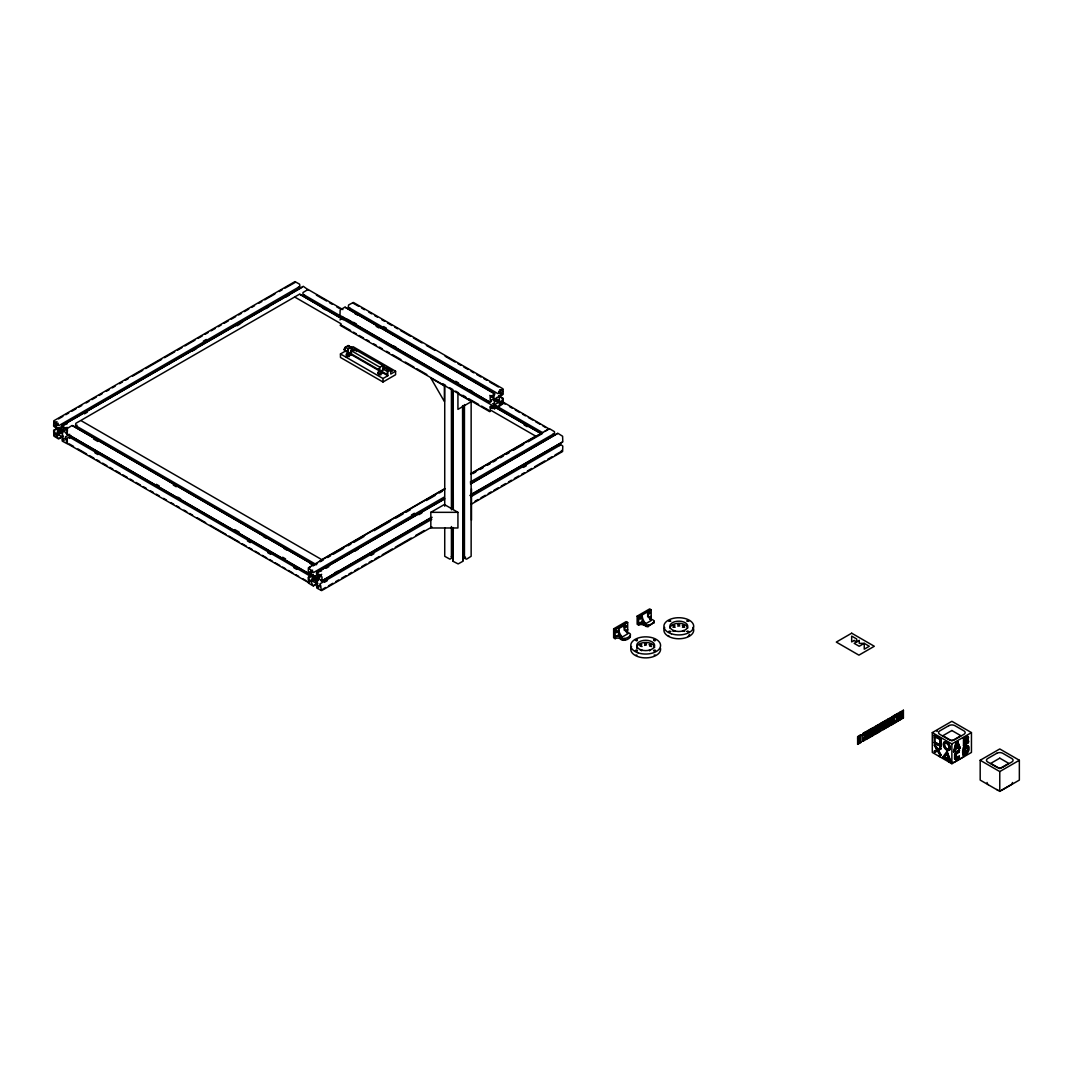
<?xml version="1.0" encoding="UTF-8"?>
<svg xmlns="http://www.w3.org/2000/svg" width="1073" height="1073" viewBox="0 0 1073 1073"><rect width="100%" height="100%" fill="white"/><g stroke="black" fill="none" stroke-linecap="round" stroke-linejoin="round"><path stroke-width="1.5" d="M648.857 617.699L651.177 616.358A3.541 2.039 0 0 0 651.177 619.242C659.667 621.24 646.308 628.443 643.652 623.601A3.541 2.039 0 0 0 638.65 623.601L642.15 621.575L642.15 614.99M647.69 616.908L647.69 611.784M71.126 436.429L69.316 438.401M304.45 294.927L303.646 296.322M343.883 318.064L343.078 319.472M349.758 307.897L348.953 309.292M616.237 630.401L615.392 631.863M295.115 282.467L285.042 288.141M311.371 572.674L311.237 570.943M955.909 747.197L956.767 743.374L957.934 746.365L955.909 747.197L957.934 746.365M956.204 747.371L957.062 743.549M349.168 356.719L348.256 356.048L347.357 356.719M380.794 374.987L379.896 374.303L378.984 374.987M644.565 645.409L646.456 644.953M675.172 631.393L674.072 630.548L672.959 631.393M684.668 631.393L683.555 630.548L682.441 631.393M879.914 731.491L880.397 729.385L882.824 727.977L883.307 729.533M958.283 747.546L955.855 748.941L955.372 751.06L953.548 751.757L955.064 750.885L955.547 748.766L957.974 747.371L958.766 749.102L960.281 748.216L957.626 741.684L960.281 748.216M880.745 723.296L878.385 732.376L884.823 720.935L873.221 727.668L873.221 735.354L884.823 728.661L884.823 720.935M953.548 751.757L955.895 742.677L957.921 741.859M953.843 751.932L956.191 742.851M956.325 757.739L959.342 756.304L956.915 757.954L955.681 755.915L956.351 753.286L958.846 751.972L959.302 750.389L959.141 752.146L956.419 753.903L956.392 757.766M954.434 754.99L956.056 751.985L958.323 750.537M62.18 433.76L62.596 435.987M316.75 580.734L317.219 582.921M857.635 744.354L860.935 734.75L857.635 736.668L857.635 744.354L860.935 742.449L860.935 734.75M494.868 400.122L494.157 402.107M868.097 738.412L872.698 727.856L868.097 730.512L868.097 738.412L872.698 735.756L872.698 727.856M873.221 732.631L876.145 725.978M862.786 741.376L867.44 730.887L862.786 733.583L862.786 741.376L867.44 738.693L867.44 730.887M58.224 424.439L54.187 421.421M65.359 438.374L65.399 436.872L69.758 434.35M309.52 573.304L309.574 571.896L312.632 570.139M321.27 580.091C325.562 573.787 310.66 574.216 321.632 570.849M321.283 589.962L320.559 585.026M966.974 750.792L964.614 753.139L964.614 748.136L966.183 747.371A2.066 1.194 -60 0 1 966.988 747.72L967.229 748.511M891.636 724.825L896.706 713.988L891.636 716.925L891.636 724.825L896.706 721.901L896.706 713.988M885.668 728.178L890.603 717.636L885.668 720.479L885.668 728.178L890.603 725.321L890.603 717.636M873.221 735.354L878.237 724.771M625.023 626.015L625.251 624.942M639.629 617.377L638.891 618.289M897.873 721.123L903.399 710.246L897.873 713.438L897.873 721.123L903.399 717.931L903.399 710.246M862.786 740.249L865.75 734.737L865.375 733.503L863.537 735.3L862.772 734.697L864.288 732.819A4.963 2.87 -60 0 1 865.737 731.947C871.061 732.188 860.063 742.784 867.44 737.325M346.203 356.907A2.133 1.234 0 0 1 346.753 355.713L346.753 353.808L348.296 352.91L348.296 350.563L346.941 351.34L343.923 349.61L345.291 347.236L348.215 345.546L352.588 348.081L351.22 348.873L351.22 351.22L352.776 350.321A2.133 1.234 0 0 1 355.351 350.133A2.133 1.234 0 0 1 356.343 351.515M346.941 351.34L348.296 348.98L351.22 347.29L352.588 348.081M382.001 371.888L378.38 373.981L378.38 372.063L379.936 371.164L379.936 368.817L378.568 369.608L349.946 353.084L351.314 350.723L354.238 349.033L384.228 366.349L382.86 367.14L382.86 369.488L384.402 368.589A2.133 1.234 0 0 1 387.42 368.589M378.568 369.608L379.936 367.248L382.86 365.558L384.228 366.349M340.449 353.956L382.994 378.514L387.836 375.724L387.836 373.377L386.468 374.169L381.586 371.352L382.94 368.978L385.864 367.288L392.114 370.909L390.76 371.687L390.76 374.048L395.588 371.245L395.588 374.732L382.994 382.001L340.449 357.443L340.449 353.956L345.291 351.166L348.296 352.91M386.468 374.169L387.836 371.808L390.76 370.118L392.114 370.909M310.486 566.678L308.675 568.77M308.823 581.029L308.675 581.982M537.935 435.356L536.433 436.228M859.781 735.421L857.635 738.64L858.32 739.217L859.567 737.258L859.54 743.254M942.805 757.069L946.976 751.395L950.826 761.347L942.805 757.069L950.826 761.347M944.428 756.921L946.976 753.554L949.216 759.335L944.428 756.921L946.976 753.554M672.959 627.236L675.172 627.236M677.747 626.109L679.772 625.948M682.441 627.236L684.668 627.236M495.498 399.008L496.866 397.412M966.33 742.865L966.894 741.135M544.816 431.453L546.975 430.139M966.223 739.646C968.839 735.515 964.493 744.018 964.909 738.747L967.041 738.304M968.087 739.82L967.229 739.673L968.101 736.628M967.538 739.901L968.557 737.594L967.9 736.413M54.871 426.397L55.005 424.921L58.063 423.164M56.721 425.807L56.668 423.969M57.473 433.318L57.553 427.939L55.541 426.035M58.157 438.066L56.668 435.45M66.62 433.184C70.818 426.611 56.198 427.309 67.049 423.875M63.347 439.554L62.636 436.805L57.499 434.525M66.674 443.028L66.083 438.025M312.726 571.48L308.89 568.382M312.055 580.292L312.122 574.913L310.177 572.982M312.726 585.04L310.486 580.775M317.93 586.529L317.286 583.833L312.578 581.217M319.888 585.402L319.969 583.846L431.762 519.305M959.047 756.13L959.047 757.498L955.936 759.443M959.342 756.304L958.484 758.463L955.426 759.416M618.652 634.921L618.652 628.657L624.191 625.452A8.101 4.681 60 0 0 627.799 633.808L622.26 637L618.652 634.921L615.151 636.933A3.541 2.039 0 0 1 620.154 636.933C622.809 641.775 636.168 634.586 627.678 632.587A3.541 2.039 0 0 1 627.678 629.703L625.358 631.045M626.766 632.359A3.541 2.039 0 0 1 627.678 631.447L627.678 622.461L626.176 621.589L613.649 628.832L613.649 637.805L615.151 638.676A3.541 2.039 0 0 1 620.154 638.676C622.447 642.486 631.179 638.864 630.307 635.846M650.265 619.845A3.541 2.039 0 0 1 651.177 617.874L651.177 609.772L649.675 608.901L637.147 616.13L637.147 624.245L638.65 625.103A3.541 2.039 0 0 1 643.652 625.103L647.81 626.739L654.007 622.42M641.734 650.815L641.734 649.876L640.112 649.876M76.196 427.644L77.001 425.096M899.764 720.037L901.95 718.199A3.89 2.24 -60 0 0 903.171 715.825L903.171 712.552A3.863 2.24 -60 0 0 902.004 711.614L899.965 712.231M888.149 726.729L889.946 725.12A2.307 1.328 -60 0 0 890.563 723.618C888.739 722.196 892.24 717.099 887.733 719.286M58.546 418.913L62.905 416.391M65.802 414.714L68.712 413.038M71.609 411.361L75.968 408.853M78.879 407.177L81.776 405.5M86.135 402.979L89.032 401.302M91.943 399.625L96.288 397.117M99.199 395.441L102.096 393.764M106.455 391.243L109.366 389.566M112.263 387.889L115.173 386.213M119.519 383.705L122.429 382.028M125.326 380.352L128.237 378.675M132.596 376.154L142.749 370.292M145.66 368.616L161.634 359.388M164.531 357.711L174.698 351.85M177.595 350.174L181.954 347.652M184.864 345.975L195.018 340.114M197.928 338.438L202.287 335.916M205.184 334.24L208.095 332.563M210.992 330.886L215.351 328.378M218.248 326.702L221.159 325.025M224.056 323.349L228.415 320.827M231.325 319.15L235.671 316.642M238.582 314.966L241.479 313.289M244.389 311.613L248.748 309.091M251.645 307.414L254.556 305.738M258.901 303.23L261.812 301.553M264.709 299.877L274.876 294.015M279.235 291.494L282.132 289.817M54.106 423.352L57.003 421.676M203.36 341.147L206.271 339.47M58.304 427.751L53.65 430.434L53.824 436.04L58.586 438.991L63.253 436.309M56.856 428.932L53.945 430.26M301.835 287.497L62.261 425.458M61.161 426.786L58.264 428.462L59.981 429.951M191.826 351.354L196.185 348.832M239.748 323.684L242.646 322.007M265.876 308.595L268.787 306.918M286.209 296.859L289.106 295.182M84.472 413.816L87.382 412.139M236.932 325.803L239.829 324.126M61.067 428.731L58.17 430.407L61.577 429.012M54.106 434.833L57.003 433.157M62.529 429.978L58.17 432.486L63.227 429.871M64.045 429.093L67.103 427.336M56.976 433.613L61.832 430.796M62.851 430.219L63.441 428.57L61.966 427.376L61.966 425.632L303.283 286.317L308.219 289.858M80.167 420.831L75.821 423.339L75.526 425.605L316.535 564.747M295.263 296.644L299.608 294.136L491.447 404.923L491.541 406.479M72.454 425.632L313.168 564.613M299.904 294.31L343.159 319.633M66.794 429.173L59.069 434.055M55.005 436.403L63.428 431.534M60.048 437.811L62.945 436.134M64.192 440.493L62.703 439.957M65.855 439.528L64.273 438.629M345.211 307.28L493.137 393.026M341.777 318.507L339.967 319.902M343.923 349.61L345.291 348.819L345.291 351.166M348.215 347.129L349.57 346.338L348.215 345.546M350.63 348.081L353.044 346.686L395.588 371.245M349.946 353.084L351.314 352.293L351.314 354.64L379.936 371.164M354.238 350.616L355.606 349.825L354.238 349.033M346.753 355.713L351.568 352.937M351.314 354.64L349.758 355.539A2.133 1.234 0 0 1 346.753 355.539A2.133 1.234 0 0 1 346.753 353.808M381.586 371.352L382.94 370.561M385.864 368.871L387.232 368.079L385.864 367.288M452.994 390.867L453.302 509.313M500.943 390.371L498.69 392.557M501.091 390.451L502.66 389.472M495.069 398.459L494.157 400.014M489.637 402.067L341.71 316.32M501.386 395.642L503.197 394.247L503.022 388.842L353.352 302.438L348.591 304.987L348.282 307.24L497.952 393.657L499.347 392.959M500.943 401.839L498.69 406.117M491.152 407.673L492.722 406.694M501.091 401.932L502.62 399.33M497.952 406.868L493.942 404.199M498.261 407.043L503.197 403.502L503.197 398.485L498.583 395.816M444.624 488.711L321.779 559.637L80.77 420.482L294.659 296.993L341.12 323.818M470.645 473.689L535.682 436.134L490.669 410.154M444.879 488.966L308.394 567.765L308.219 573.17L67.505 434.189M471.007 473.89L549.416 428.623L554.473 431.681L554.473 433.425L470.269 482.045M321.028 560.589L319.513 561.461M547.874 429.616L548.692 429.254M313.115 565.887L317.474 563.365M320.371 561.689L323.281 560.012M327.641 557.504L330.538 555.827M333.448 554.151L343.601 548.276M347.96 545.768L350.871 544.091M353.768 542.415L363.935 536.54M374.101 530.679L390.062 521.451M395.87 518.098L403.14 513.913M406.037 512.237L410.396 509.715M426.37 500.501L435.075 495.471M439.434 492.95L442.331 491.273M472.831 473.676L475.728 471.999M480.087 469.491L482.984 467.815M487.343 465.293L490.254 463.616M493.151 461.94L496.061 460.263M500.407 457.755L503.317 456.079M506.215 454.402L509.125 452.726M513.484 450.204L523.637 444.343M527.996 441.821L542.522 433.438M411.482 514.946L414.379 513.27M444.128 497.134L313.464 572.58L312.069 571.882M312.873 574.726L308.219 577.408L308.394 583.015L313.168 585.965L317.823 583.283M444.598 498.677L316.535 572.606L316.535 574.35L317.997 575.45L317.42 577.194M470.443 483.762L557.853 433.291L562.614 436.242L562.788 441.848L469.867 495.498M312.873 575.074L308.528 577.234M444.598 499.025L316.843 572.432M472.187 483.091L557.544 433.465M354.935 551.133L357.832 549.456M325.977 568.328L328.888 566.651M418.899 514.678L421.81 513.001M315.65 575.705L312.739 577.381L316.159 576M308.675 581.807L315.918 577.931M318.614 576.067L321.672 574.31M311.546 580.587L316.401 577.77L312.739 579.46M430.823 512.331L444.383 504.511L457.93 512.331L457.93 527.983L430.823 527.983L430.823 512.331L457.93 512.331M312.069 581.512L316.991 578.79M317.943 578.119L321.363 576.147M316.548 579.353L313.638 580.721M318.359 579.809L315.449 582.076L318.359 580.399M334.588 572.902L337.499 571.225M317.514 583.108L313.464 585.791M430.367 517.951L321.779 580.989M471.02 494.479L562.493 442.022M432.124 517.293L321.471 581.164L318.453 577.824M470.967 496.665L560.991 444.705L562.788 446.086L562.614 451.492L471.141 504.297M324.515 582.263L327.413 580.587M370.976 555.438L373.873 553.762M523.423 467.426L526.32 465.749M318.761 587.467L317.273 586.931M320.425 586.502L318.761 585.603M322.691 589.171L325.588 587.494M328.499 585.818L332.858 583.296M335.755 581.62L338.666 579.943M341.563 578.267L345.922 575.758M348.819 574.082L351.729 572.405M354.626 570.729L358.986 568.207M361.896 566.531L366.242 564.022M369.152 562.346L372.049 560.669M374.96 558.993L379.319 556.485M382.216 554.808L392.383 548.933M395.28 547.257L411.254 538.042M415.613 535.521L424.318 530.491M475.138 501.158L478.048 499.481M480.945 497.805L485.304 495.283M488.202 493.607L491.112 491.93M494.009 490.254L498.368 487.746M501.279 486.069L505.624 483.547M508.535 481.871L511.432 480.194M514.343 478.518L518.702 476.01M521.599 474.333L524.509 472.656M527.406 470.98L531.765 468.458M534.662 466.782L544.829 460.921M547.74 459.244L552.085 456.722M554.996 455.046L562.252 450.861L561.434 450.486M431.95 526.937L321.605 590.633L316.843 588.084L316.535 585.831M462.879 560.938L462.57 405.728M613.649 628.832L615.151 629.703L627.678 622.461M637.147 616.13L638.65 617.002L651.177 609.772M642.15 621.575L645.758 623.668L651.298 620.462A8.396 4.842 60 0 1 647.69 612.482M688.289 636.329L689.51 634.411M878.237 729.6L877.446 730.069L877.446 725.227M873.221 733.758L876.064 732.121L876.064 733.717M878.237 730.861L877.446 732.926M932.289 732.604L951.872 721.297L971.454 732.604L971.454 752.428L951.872 763.735L932.289 752.428L932.289 732.604L951.872 743.911L971.454 732.604M935.777 735.716L941.128 738.801L941.128 746.526L934.14 742.838L934.435 734.938L934.435 738.036M935.066 736.735L940.189 739.351L939.894 745.078L935.066 742.301L935.066 736.735L940.189 739.351M934.14 742.838L941.128 746.526M935.066 742.301L940.189 744.917M934.14 735.112L941.128 738.801M935.093 744.541L934.14 745.105L936.823 749.745M967.98 739.699L968.691 741.523A2.307 1.328 -60 0 1 968.074 743.026L963.487 745.909L963.487 738.224L967.913 736.48M963.487 738.224L967.551 736.494M964.909 738.747L966.827 738.17M964.909 740.45L965.727 739.981M946.976 751.395L950.53 761.522M964.909 741.751C973.694 739.579 958.43 747.935 966.974 741.148M964.909 743.75L965.821 743.213M963.487 745.909L967.766 742.851A2.307 1.328 -60 0 0 968.383 741.349L968.141 739.807L967.229 739.726M957.974 747.371L958.457 748.927L959.986 748.042M963.5 747.787L967.631 745.963A3.863 2.24 -60 0 1 968.798 746.915L968.785 750.175A3.89 2.24 -60 0 1 967.564 752.562C958.243 764.244 965.365 734.012 963.5 755.472M964.614 748.136L966.491 747.546A2.066 1.194 -60 0 1 967.296 747.894L967.041 751.449L964.614 753.139M963.192 755.298L967.269 752.388A3.89 2.24 -60 0 0 968.49 750L968.503 746.741A3.863 2.24 -60 0 0 967.323 745.789L965.284 746.406M980.185 760.261L999.768 748.954L1019.35 760.261L1019.35 780.084L999.768 791.391L980.185 780.084L980.185 760.261L999.768 771.567L1019.35 760.261M451.25 556.686L452.873 556.686M463 556.686L465.615 557.276M640.112 646.067L642.083 646.536M649.608 646.067L651.566 646.536M498.838 402.295L494.143 404.91L493.5 407.606M308.823 582.773L67.384 443.659L67.21 438.267L69.021 436.872L310.03 576.013L310.03 577.381M57.499 424.895L58.894 425.605L299.904 286.451L299.608 284.197L294.968 281.609L53.824 420.79L53.65 426.196L55.461 427.577M54.24 431.279L55.756 433.881M63.884 430.85L66.902 434.189M67.036 443.659L62.261 441.11L61.966 438.857M312.833 575.436L314.55 576.925M308.809 578.253L310.325 580.855M655.281 655.08L654.141 655.08M496.866 398.003L498.596 396.514M868.097 738.009L872 735.542A2.428 1.408 -60 0 0 872.657 733.959C870.605 732.242 874.964 724.879 868.097 731.263L868.754 732.014L871.061 730.606L869.117 734.401C872.751 731.746 870.726 737.433 868.097 736.628M647.502 613.179L648.655 611.194M959.597 750.564C955.667 750.845 953.159 756.21 955.292 759.389M636.933 655.134L636.061 655.08M650.721 649.715L649.42 650.023L649.608 650.815M501.306 394.086L499.294 395.991L499.374 401.369M494.143 394.435L490.187 396.675L490.227 401.235M490.871 406.104L490.093 409.148M494.143 408.008L492.802 408.625L489.771 406.882M955.721 759.59L954.42 758.316M358.744 306.382L353.03 303.109M361.628 308.045L364.498 309.708M368.817 312.203L371.701 313.866M374.571 315.529L377.455 317.192M381.773 319.687L384.644 321.337M387.527 323L391.846 325.495M394.716 327.158L397.6 328.821M400.484 330.484L410.557 336.305M413.427 337.955L422.065 342.944M426.383 345.439L435.021 350.428M445.094 356.236L455.167 362.057M458.05 363.72L460.921 365.383M463.804 367.046L468.123 369.528M470.993 371.191L473.877 372.854M476.747 374.517L481.066 377.012M483.95 378.675L486.834 380.338M489.704 382.001L498.341 386.977M499.723 389.66L502.741 391.404M498.811 391.229L501.842 392.973L501.976 394.448M383.557 326.568L386.428 328.231M500.018 396.997L502.902 398.311M354.68 313.437L357.55 315.086M376.14 326.313L379.024 327.962M342.891 309.587L308.045 289.469L302.975 292.54L302.975 294.284L489.945 402.241L491.447 401.369L491.675 399.558L493.473 399.196M502.593 401.798L549.242 429.012M316.387 295.129L326.554 301.003M329.465 302.68L332.362 304.356M336.721 306.865L339.618 308.541M502.231 402.429L505.142 404.105M509.501 406.613L512.398 408.29M515.308 409.966L519.654 412.488M522.564 414.165L525.462 415.841M528.372 417.518L532.731 420.026M535.628 421.702L539.987 424.224M542.884 425.901L545.795 427.577M489.771 395.401L492.802 397.144M495.806 398.874L498.677 400.537L495.069 398.754M499.87 401.222L502.741 402.885M490.616 396.313L493.996 398.271M496.491 399.706L499.87 401.664M494.519 399.8L499.347 402.59M493.459 399.304L497.778 402.107L493.459 399.612M498.811 402.71L501.842 404.454M353.513 322.302L356.384 323.966M455.69 381.291L458.56 382.954M347.451 319.285L351.77 321.779M393.509 345.882L396.393 347.545M469.786 389.915L472.656 391.578M492.507 403.716L542.536 432.593M492.708 405.621L540.926 433.465M492.708 405.97L540.618 433.291M322.49 308.045L325.387 309.721M524.214 424.988L527.125 426.665M340.517 324.676L350.589 330.484M353.46 332.147L356.343 333.81M359.214 335.473L363.532 337.968M366.416 339.631L369.3 341.294M373.605 343.789L376.489 345.439M379.373 347.102L382.243 348.765M386.562 351.26L389.445 352.923M392.316 354.586L400.953 359.576M405.272 362.057L413.91 367.046M416.78 368.71L426.853 374.531M442.693 383.665L445.563 385.328M449.882 387.822L452.766 389.486M455.636 391.149L458.52 392.812M462.839 395.293L465.722 396.956M468.593 398.62L478.665 404.441M481.549 406.104L490.187 411.08M340.141 325.307L489.811 411.71M345.291 347.236L348.296 348.98M351.314 350.723L379.936 367.248M382.94 368.978L387.836 371.808M387.836 375.724L382.94 372.908L381.398 373.806A2.133 1.234 0 0 1 378.38 373.806A2.133 1.234 0 0 1 378.38 372.063M944.723 756.747L949.216 759.335M668.117 635.618L669.324 636.329M452.994 560.938L453.302 527.701M313.464 564.787L72.146 425.458L67.384 428.422L67.21 434.015M263.448 536.594L266.359 538.27M283.782 548.33L286.679 550.006M309.909 563.419L312.82 565.095M93.499 438.964L97.844 441.472M173.343 485.063L176.254 486.74M156.363 484.312L159.26 485.989M234.759 529.579L239.118 532.087M282.668 557.236L285.579 558.912M177.796 497.175L180.707 498.851M59.981 429.361L61.349 430.957M61.778 430.407L62.69 431.963M314.55 576.335L315.77 577.757M316.361 577.381L317.259 578.937M66.902 433.841L310.03 574.565M94.96 452.886L97.871 454.563M247.407 540.913L250.317 542.589M267.74 552.649L270.637 554.325M293.868 567.738L296.778 569.414M55.903 433.787L56.815 435.356M69.195 443.873L73.554 446.381M77.913 448.903L86.618 453.933M89.528 455.609L93.888 458.117M96.785 459.794L99.695 461.47M102.592 463.147L106.951 465.669M109.848 467.345L112.759 469.022M115.656 470.698L120.015 473.206M122.926 474.883L127.271 477.405M130.182 479.081L133.079 480.758M135.989 482.434L140.348 484.942M143.245 486.619L146.156 488.295M150.502 490.817L153.412 492.494M156.309 494.17L159.22 495.847M163.565 498.355L166.476 500.031M170.835 502.553L173.732 504.23M176.643 505.906L179.54 507.583M183.899 510.091L186.796 511.767M189.706 513.444L192.603 515.12M196.963 517.642L205.681 522.672M210.026 525.18L226.001 534.394M228.911 536.071L239.064 541.945M241.975 543.622L246.334 546.13M249.231 547.807L252.142 549.483M255.039 551.16L259.398 553.681M262.295 555.358L266.654 557.866M269.564 559.543L272.462 561.219M275.372 562.896L279.718 565.417M282.628 567.094L285.525 568.77M288.436 570.447L292.795 572.955M295.692 574.632L298.602 576.308M302.948 578.83L305.859 580.506M553.735 435.423L552.997 434.082M559.61 445.59L558.872 444.249M299.233 288.503L298.428 287.108M897.873 713.438L903.399 717.931M500.072 393.818L500.179 392.021M493.5 397.976L494.881 393.684L344.916 307.106L340.141 310.057L339.967 315.663M494.197 403.998L494.666 401.812M873.221 727.668L878.237 732.457L878.385 724.651L884.823 728.661L882.462 722.303M891.636 716.925L896.706 721.901M885.668 720.479L890.603 725.321M862.786 733.583L867.44 738.693M868.097 730.512L872.698 735.756M940.163 747.814L940.82 748.954M935.763 745.708L937.775 749.195M938.446 750.335L941.128 754.99L940.163 755.54L937.48 750.885M934.798 744.716L937.48 749.37L940.471 747.64L941.128 748.78L938.137 750.51L940.82 755.164M934.435 744.93L937.118 749.571L934.14 751.301L934.798 752.441L937.775 750.711L940.471 755.365M934.435 751.127L935.093 752.267M857.635 736.668L860.935 742.449M946.668 753.729L948.908 759.51M316.562 579.044L317.259 581.029M61.979 432.07L62.69 434.055M957.639 746.191L956.767 743.374M999.768 771.567L999.768 791.391M965.204 738.921L965.204 740.625M965.204 741.926L965.204 743.924M964.909 748.31L964.909 753.313M963.795 738.398L963.795 746.084M951.872 743.911L951.872 763.735M940.82 738.975L940.82 746.701M939.894 739.512L939.894 745.078M653.806 620.757L653.806 623.319M648.079 625.103L648.079 626.619M646.268 625.103L646.268 626.619M643.652 623.601L643.652 625.103M638.65 617.002L638.65 625.103M630.307 635.149L630.307 636.879M624.58 638.448L624.58 640.192M624.191 625.452L624.191 630.159M622.769 638.448L622.769 640.192M620.154 636.933L620.154 638.676M615.151 629.703L615.151 638.676M494.881 406.908L494.586 409.162M471.49 488.845L471.49 520.164M471.141 400.926L471.141 556.31L466.554 559.167L464.448 558.295L464.448 404.575M462.879 405.554L462.879 561.286L458.158 563.915L452.994 561.286L452.994 527.527M452.994 390.518L452.994 509.487M451.425 389.539L451.425 509.836M451.425 526.548L451.425 558.295L449.922 559.167L444.732 556.31L444.732 527.903M444.732 385.891L444.732 506.188M382.994 378.514L382.994 382.001M312.739 574.243L312.739 574.94M964.506 755.607A4.265 2.454 0 0 1 963.313 756.961L954.876 761.83A4.265 2.454 0 0 1 948.854 761.83M940.417 756.961A4.265 2.454 0 0 1 939.224 755.607M936.863 731.437A4.963 2.87 -60 0 1 937.453 731.021M944.307 742.114A4.735 2.736 60 0 1 949.028 744.85L949.323 745.4A4.735 2.736 60 0 1 949.323 750.094L949.028 750.309A4.735 2.736 60 0 1 944.307 747.586L944.012 747.036A4.735 2.736 60 0 1 944.012 742.328L944.602 741.939A4.735 2.736 60 0 1 945.689 741.738M944.964 743.267A3.407 1.972 60 0 1 948.371 745.225L948.586 745.628A3.407 1.972 60 0 1 948.586 749.008L948.371 749.169A3.407 1.972 60 0 1 944.964 747.197L944.763 746.808A3.407 1.972 60 0 1 944.763 743.415L945.273 743.093A3.407 1.972 60 0 1 948.68 745.051L948.881 745.453A3.407 1.972 60 0 1 948.881 748.833L948.68 748.994A3.407 1.972 60 0 1 945.273 747.023L945.058 746.634A3.407 1.972 60 0 1 944.884 746.231M944.75 745.815A3.407 1.972 60 0 1 945.058 743.24M944.32 742.154A4.735 2.736 60 0 0 944.32 746.862L944.602 747.412A4.735 2.736 60 0 0 949.337 750.134L949.618 749.92A4.735 2.736 60 0 0 950.195 748.9M946.534 741.966A4.735 2.736 60 0 1 947.835 742.811M948.25 743.213A4.735 2.736 60 0 1 949.337 744.675L949.618 745.225A4.735 2.736 60 0 1 950.195 746.902M1012 783.987A4.265 2.454 0 0 1 1011.222 784.618L1002.786 789.487A4.265 2.454 0 0 1 1001.699 789.929M1012.416 782.485A4.265 2.454 0 0 1 1012.416 783.263M997.836 789.929A4.265 2.454 0 0 1 996.75 789.487M988.313 784.618A4.265 2.454 0 0 1 987.12 782.485M660.458 648.159A14.915 8.611 0 0 1 644.216 657.843A14.915 8.611 0 0 1 631.554 646.509M636.893 648.615A8.946 5.164 0 0 1 636.799 648.28M636.799 646.939A8.946 5.164 0 0 1 646.254 642.459A8.946 5.164 0 0 1 654.624 647.609M622.26 637A8.101 4.681 60 0 1 618.652 628.657M692.93 627.383A14.915 8.611 0 0 1 678.807 638.757A14.915 8.611 0 0 1 664.697 627.383M669.887 628.134A8.946 5.164 0 0 1 678.807 623.306A8.946 5.164 0 0 1 687.739 628.134M645.758 623.668A8.396 4.842 60 0 1 642.15 615.687M387.97 369.139A2.133 1.234 0 0 1 387.97 369.769M859.218 640.447L859.218 643.357L864.261 643.357L869.291 646.268L864.248 649.178L864.261 643.357L859.205 646.268L854.175 643.357L859.218 640.447M876.091 728.594L876.064 730.861L874.468 731.786L876.118 727.856L876.091 728.594M893.112 719.46L893.742 721.901L896.465 720.278L896.465 721.646L893.34 723.591L891.824 722.464L892.012 718.575L893.863 715.758L896.706 714.538L893.112 719.46M901.937 714.9L901.132 717.542L899.295 718.964L899.295 713.947L900.864 713.196A2.066 1.194 -60 0 1 901.669 713.545L901.937 714.9M616.09 631.97C617.431 634.894 618.276 628.013 616.09 631.97M625.116 626.753C626.471 629.677 627.303 622.796 625.116 626.753M639.588 618.41C640.93 621.321 641.775 614.453 639.588 618.41M648.615 613.193C649.97 616.103 650.801 609.236 648.615 613.193M889.128 723.779L887.076 726.005L887.076 724.007L889.128 723.779M888.981 720.721L887.076 722.719L887.076 721.002L888.981 720.721M881.604 723.98L880.745 727.816L882.489 726.81L881.604 723.98M386.629 369.796L388.466 369.944L386.629 369.796M635.524 640.058C637.201 642.754 638.743 638.086 635.524 640.058M635.524 650.506C637.201 653.189 638.743 648.521 635.524 650.506M639.816 644.699C641.493 647.395 643.035 642.727 639.816 644.699M644.605 643.572C646.214 646.161 647.703 641.667 644.605 643.572M649.313 644.699C650.989 647.395 652.518 642.727 649.313 644.699M653.605 640.058C655.281 642.754 656.81 638.086 653.605 640.058M653.605 650.506C655.281 653.189 656.81 648.521 653.605 650.506M668.948 620.972L670.625 621.106L668.948 620.972M668.948 631.407L670.625 631.541L668.948 631.407M672.959 625.572C674.635 628.255 676.164 623.587 672.959 625.572M677.747 624.432C679.357 627.021 680.832 622.541 677.747 624.432M682.441 625.572C684.131 628.255 685.66 623.587 682.441 625.572M687.028 620.972L688.705 621.106L687.028 620.972M687.028 631.407L688.705 631.541L687.028 631.407M854.188 640.46L851.667 641.922L851.667 636.088L856.697 638.998L856.697 641.909L854.188 640.46M471.49 401.543L457.93 409.376L457.93 393.711L471.49 401.543M851.68 633.204L836.296 642.083L858.923 655.147L874.307 646.268L851.68 633.204M948.854 725.643L939.814 730.861A4.265 2.454 0 0 0 939.814 734.348L948.854 739.565A4.265 2.454 0 0 0 954.876 739.565L963.916 734.348A4.265 2.454 0 0 0 963.916 730.861L954.876 725.643A4.265 2.454 0 0 0 948.854 725.643M951.872 730.512L942.832 735.729L951.872 740.947L960.898 735.729L951.872 730.512M996.75 753.3L987.723 758.517A4.265 2.454 0 0 0 987.723 762.004L996.75 767.222A4.265 2.454 0 0 0 1002.786 767.222L1011.812 762.004A4.265 2.454 0 0 0 1011.812 758.517L1002.786 753.3A4.265 2.454 0 0 0 996.75 753.3M999.768 758.168L990.728 763.386L999.768 768.603L1008.808 763.386L999.768 758.168M444.383 385.891L430.823 378.058L444.383 401.543L444.383 385.891M638.22 652.907A14.915 8.611 0 0 0 660.579 645.45A14.915 8.611 0 0 0 638.22 637.992A14.915 8.611 0 0 0 638.22 652.907M641.198 649.93A8.946 5.164 0 0 0 654.624 645.45A8.946 5.164 0 0 0 641.198 640.983A8.946 5.164 0 0 0 641.198 649.93M671.349 633.781A14.915 8.611 0 0 0 693.721 626.324A14.915 8.611 0 0 0 671.349 618.866A14.915 8.611 0 0 0 671.349 633.781M673.844 630.616A8.946 5.164 0 0 0 687.739 626.659A8.946 5.164 0 0 0 674.85 621.683A8.946 5.164 0 0 0 673.844 630.616"/></g></svg>
